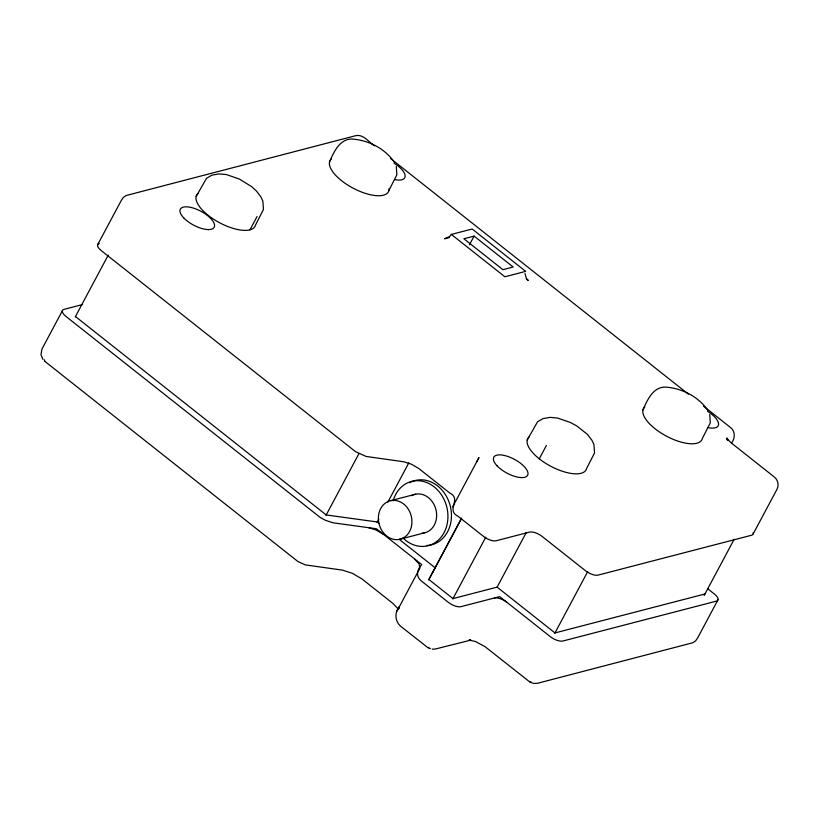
<?xml version="1.0" encoding="UTF-8"?>
<svg xmlns="http://www.w3.org/2000/svg" width="819" height="819" viewBox="0 0 819 819"><rect width="100%" height="100%" fill="white"/><g stroke="black" fill="none" stroke-linecap="round" stroke-linejoin="round"><path stroke-width="1.23" d="M398.853 607.667L398.607 608.814L399.406 606.592C394.123 612.643 394.993 622.153 401.453 626.883L427.846 647.655M99.232 243.448A9.93 4.054 28.1 0 0 101.177 250.553L355.507 451.638L366.113 456.449L403.88 461.793L411.496 464.23L418.888 468.591L449.754 493.007C462.223 499.273 445.505 509.95 457.975 516.216L483.538 536.435A9.93 4.054 28.1 0 0 496.058 540.786L529.586 532.084A9.93 4.054 28.1 0 1 542.117 536.435L585.513 570.771A9.93 4.054 28.1 0 0 598.044 575.122L751.555 535.247A9.93 4.054 28.1 0 0 753.183 532.606M476.525 462.182L478.961 457.586L452.641 506.91M62.367 310.8L41.882 349.181L40.991 354.781L43.028 359.541M97.553 244.901L121.437 200.174L123.382 197.379L126.269 195.485L355.784 135.657C363.656 134.019 368.775 142.332 374.59 145.843M75.256 316.902L108.251 255.108M196.14 196.54L206.49 178.317L211.957 175.143L218.908 173.925L226.413 174.56L239.383 179.064L251.628 186.64L256.408 190.96L260.882 196.877L262.879 201.136L263.452 209.469L255.538 225.01A33.098 13.513 28.1 0 1 218.765 222.307A33.098 13.513 28.1 0 1 197.983 193.53M249.949 229.852L257.064 216.533M329.535 161.896C333.998 151.525 340.335 137.316 354.166 139.23C369.789 140.848 385.401 149.068 394.287 162.223M388.943 190.356L396.857 174.816L396.283 166.492M469.441 244.84L474.109 236.107L513.165 267.014L502.927 269.676L463.871 238.769L474.109 236.107M326.003 515.335L358.998 453.542M377.057 522.348L378.849 518.98M387.848 502.129L408.845 462.807M396.969 611.179L419.891 568.212L419.123 564.004L414.557 558.916M432.197 573.239L433.364 571.048M434.92 568.14L461.312 518.703M428.685 579.893L461.681 518.099M527.221 439.998L537.571 421.775L543.038 418.601L549.989 417.373L557.504 418.018L570.474 422.522L576.904 426.034L587.489 434.418L591.963 440.335L593.959 444.594L594.533 452.927L586.619 468.468A33.098 13.513 28.1 0 1 549.846 465.765A33.098 13.513 28.1 0 1 529.064 436.988M452.794 598.976L485.79 537.182M539.271 458.814L546.386 445.495M496.908 587.52L526.3 532.463M642.976 409.93C647.43 399.559 653.767 385.35 667.598 387.274C683.23 388.892 698.842 397.113 707.729 410.268M554.77 633.312L587.766 571.519M731.582 442.966C735.196 438.482 735.401 431.224 730.568 427.549L703.49 406.122M704.166 595.485L734.162 539.301M718.048 599.703L697.563 638.073L695.618 640.867L692.731 642.772L537.325 683.343L533.23 683.394M753.234 533.793L777.118 489.066C779.115 485.022 777.855 479.78 774.313 477.006L730.917 442.659L726.76 438.267L727.794 439.885L726.944 438.073L727.477 440.223L727.415 438.861M451.341 234.418L504.873 276.771L525.696 271.365L472.164 229.003L451.341 234.418L449.815 236.333L444.656 238.79L449.436 237.551M530.814 681.613L530.19 682.104A2.508 1.024 28.1 0 0 532.422 682.882M428.91 647.307L428.214 647.768A2.508 1.024 28.1 0 0 430.446 648.546M82.606 304.535L64.046 309.347A9.93 4.054 28.1 0 0 65.991 316.451L320.321 517.547L325.573 520.382L333.19 522.819L376.464 528.767L421.795 564.639C415.95 570.751 415.919 577.518 422.788 582.114L448.351 602.344A9.93 4.054 28.1 0 0 460.872 606.684L499.692 596.611L550.327 636.67A9.93 4.054 28.1 0 0 562.858 641.021L716.369 601.156A9.93 4.054 28.1 0 0 714.434 594.051L707.534 588.585M390.96 500.593L415.663 494.174M399.344 539.393A19.861 16.575 75.4 0 0 407.135 507.514A19.861 16.575 75.4 0 0 378.972 513.073A19.861 16.575 75.4 0 0 399.344 539.393L424.047 532.974M704.964 593.98L554.975 632.933L497.113 587.141L452.989 598.597L428.88 579.514L435.124 567.762L399.201 539.342M432.237 649.18L435.35 649.017L470.853 640.11L469 640.151L475.389 641.451L485.155 646.754L529.832 681.992M368.693 527.692L376.31 530.128L383.702 534.49M390.632 158.538L688.451 394.215M526.269 278.89L528.255 280.467L526.341 278.296L525.01 273.587M379.248 523.546L377.252 521.969L326.208 514.956L75.461 316.523M44.687 361.251L297.962 561.558L305.385 564.915L342.496 570.126L352.365 573.28L361.957 578.931L393.233 603.685L398.628 609.541M709.725 414.537L710.298 422.86L702.385 438.4A33.098 13.513 28.1 0 1 665.601 435.698A33.098 13.513 28.1 0 1 644.819 406.92M707.534 411.312A19.195 7.842 28.1 0 1 718.591 423.904A19.195 7.842 28.1 0 1 708.261 427.651M394.093 163.268A19.195 7.842 28.1 0 1 405.149 175.86A19.195 7.842 28.1 0 1 394.819 179.617M389.117 188.472A33.098 13.513 28.1 0 1 354.084 188.677A33.098 13.513 28.1 0 1 331.388 158.886M409.572 482.729A33.19 27.703 75.4 0 1 450.061 505.19A33.19 27.703 75.4 0 1 426.781 545.515M393.1 500.88A33.19 27.703 75.4 0 1 431.326 484.868A33.19 27.703 75.4 0 1 444.041 532.708A33.19 27.703 75.4 0 1 402.968 538.001M411.599 495.669A19.861 16.575 75.4 0 1 435.81 509.111A19.861 16.575 75.4 0 1 421.887 533.23M494.4 597.983A9.93 4.054 28.1 0 1 506.93 602.334M44.902 361.128A2.508 1.024 28.1 0 1 44.554 359.858M497.184 465.939A19.195 7.842 28.1 0 0 526.842 476.238A19.195 7.842 28.1 0 0 508.036 456.531A19.195 7.842 28.1 0 0 497.184 465.939M183.743 217.905A19.195 7.842 28.1 0 0 213.411 228.204A19.195 7.842 28.1 0 0 194.605 208.497A19.195 7.842 28.1 0 0 183.743 217.905"/></g></svg>
